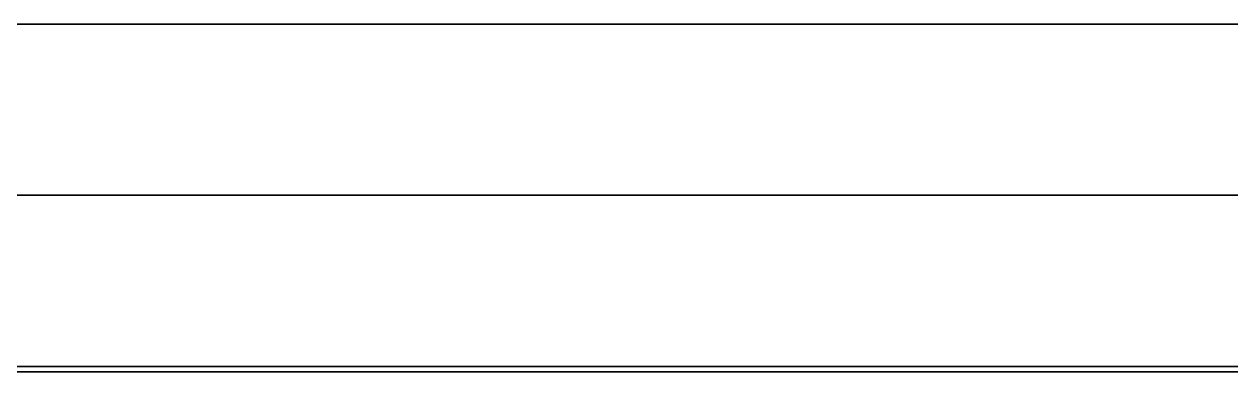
# Model space of a CAD drawing. Header units: inches. Extents: x 0 to 240, y -6 to 240.
# Drawn here: x 125.39 to 132.46, y -6.28 to -4.25 of the extents above; entities that cross this region are included whole.
import ezdxf

# ---------------------------------------------------------------- set-up
doc = ezdxf.new("R2010")
doc.units = ezdxf.units.IN
doc.header["$MEASUREMENT"] = 0
doc.layers.add('MODEL$frame-a', color=252, linetype='Continuous', true_color=0x696969)
doc.layers.add('MODEL$perf-pan', color=7, linetype='Continuous', true_color=0x646464)

msp = doc.modelspace()

# ---------------------------------------------------------------- linework, layer by layer
at = {"layer": 'MODEL$frame-a'}
for points in [[(80, -4.25, 576), (160, -4.25, 576)], [(160, -4.25, 432), (80, -4.25, 432)], [(80, -4.25, 432), (160, -4.25, 432)], [(160, -4.25, 288), (80, -4.25, 288)], [(80, -4.25, 288), (160, -4.25, 288)], [(160, -4.25, 144), (80, -4.25, 144)], [(82, -4.25, 434), (158, -4.25, 434)], [(158, -4.25, 574), (82, -4.25, 574)], [(82, -4.25, 290), (158, -4.25, 290)], [(158, -4.25, 430), (82, -4.25, 430)], [(82, -4.25, 146), (158, -4.25, 146)], [(158, -4.25, 286), (82, -4.25, 286)], [(80, -5.25, 576), (160, -5.25, 576)], [(160, -5.25, 432), (80, -5.25, 432)], [(80, -5.25, 432), (160, -5.25, 432)], [(160, -5.25, 288), (80, -5.25, 288)], [(80, -5.25, 288), (160, -5.25, 288)], [(160, -5.25, 144), (80, -5.25, 144)], [(82, -5.25, 434), (158, -5.25, 434)], [(158, -5.25, 574), (82, -5.25, 574)], [(82, -5.25, 290), (158, -5.25, 290)], [(158, -5.25, 430), (82, -5.25, 430)], [(82, -5.25, 146), (158, -5.25, 146)], [(158, -5.25, 286), (82, -5.25, 286)], [(80, -6.25, 576), (160, -6.25, 576)], [(160, -6.25, 432), (80, -6.25, 432)], [(80, -6.25, 432), (160, -6.25, 432)], [(160, -6.25, 288), (80, -6.25, 288)], [(80, -6.25, 288), (160, -6.25, 288)], [(160, -6.25, 144), (80, -6.25, 144)], [(82, -6.25, 434), (158, -6.25, 434)], [(158, -6.25, 574), (82, -6.25, 574)], [(82, -6.25, 290), (158, -6.25, 290)], [(158, -6.25, 430), (82, -6.25, 430)], [(82, -6.25, 146), (158, -6.25, 146)], [(158, -6.25, 286), (82, -6.25, 286)]]:
    msp.add_open_spline(points, degree=1, dxfattribs=at)
at = {"layer": 'MODEL$perf-pan'}
for p, q in [((80.5, -6.2812, 432.5), (159.5, -6.2812, 432.5)), ((159.5, -6.2812, 575.5), (80.5, -6.2812, 575.5)), ((80.5, -6.2812, 288.5), (159.5, -6.2812, 288.5)), ((159.5, -6.2812, 431.5), (80.5, -6.2812, 431.5)), ((80.5, -6.2812, 144.5), (159.5, -6.2812, 144.5)), ((159.5, -6.2812, 287.5), (80.5, -6.2812, 287.5)), ((121.2935, -6.2812, 216), (125.6305, -6.2812, 216)), ((121.4092, -6.2812, 360), (125.4586, -6.2812, 360)), ((128.2259, -6.2812, 216), (132.5584, -6.2812, 216)), ((128.3978, -6.2812, 360), (132.3291, -6.2812, 360)), ((128.8661, -6.2812, 504), (131.9081, -6.2812, 504))]:
    msp.add_line(p, q, dxfattribs=at)
for points in [[(125.4996, -6.2812, 511.1752), (123.4641, -6.2812, 512.3504)], [(123.4641, -6.2812, 507.6496), (125.4996, -6.2812, 508.8248)], [(125.5075, -6.2812, 319.1798), (123.4641, -6.2812, 320.3596)], [(125.6697, -6.2812, 307.2734), (123.4641, -6.2812, 308.5468)], [(125.5869, -6.2812, 295.2256), (123.4641, -6.2812, 296.4512)], [(123.4641, -6.2812, 315.6404), (125.5075, -6.2812, 316.8202)], [(123.4641, -6.2812, 303.4532), (125.6697, -6.2812, 304.7266)], [(123.4641, -6.2812, 291.5488), (125.5869, -6.2812, 292.7744)], [(125.4785, -6.2812, 175.163), (123.4641, -6.2812, 176.326)], [(125.6837, -6.2812, 163.2815), (123.4641, -6.2812, 164.563)], [(125.889, -6.2812, 151.4), (123.4641, -6.2812, 152.8)], [(123.4641, -6.2812, 171.674), (125.4785, -6.2812, 172.837)], [(123.4641, -6.2812, 159.437), (125.6837, -6.2812, 160.7185)], [(123.4641, -6.2812, 147.2), (125.889, -6.2812, 148.6)], [(124.6037, -6.2812, 154.6579), (126.9282, -6.2812, 153.3159)], [(126.9282, -6.2812, 158.6841), (124.6037, -6.2812, 157.3421)], [(124.7033, -6.2812, 298.7155), (126.9282, -6.2812, 297.431)], [(126.9282, -6.2812, 302.569), (124.7033, -6.2812, 301.2845)], [(124.7663, -6.2812, 310.7518), (126.9282, -6.2812, 309.5036)], [(126.9282, -6.2812, 314.4964), (124.7663, -6.2812, 313.2482)], [(124.809, -6.2812, 166.7765), (126.9282, -6.2812, 165.553)], [(126.9282, -6.2812, 170.447), (124.809, -6.2812, 169.2235)], [(124.8926, -6.2812, 514.8248), (126.9282, -6.2812, 513.6495)], [(126.9282, -6.2812, 518.3505), (124.8926, -6.2812, 517.1752)], [(124.9334, -6.2812, 322.8483), (126.9282, -6.2812, 321.6966)], [(126.9282, -6.2812, 326.3034), (124.9334, -6.2812, 325.1517)], [(124.9834, -6.2812, 526.8772), (126.9282, -6.2812, 525.7543)], [(126.9282, -6.2812, 530.2457), (124.9834, -6.2812, 529.1228)], [(124.9903, -6.2812, 502.8811), (126.9282, -6.2812, 501.7623)], [(126.9282, -6.2812, 506.2377), (124.9903, -6.2812, 505.1189)], [(125.0144, -6.2812, 178.8951), (126.9282, -6.2812, 177.7901)], [(126.9282, -6.2812, 182.2099), (125.0144, -6.2812, 181.1049)], [(125.029, -6.2812, 562.9035), (126.9282, -6.2812, 561.807)], [(126.9282, -6.2812, 566.193), (125.029, -6.2812, 565.0965)], [(125.0387, -6.2812, 538.9091), (126.9282, -6.2812, 537.8182)], [(126.9282, -6.2812, 542.1818), (125.0387, -6.2812, 541.0909)], [(125.0539, -6.2812, 550.9178), (126.9282, -6.2812, 549.8357)], [(126.9282, -6.2812, 554.1643), (125.0539, -6.2812, 553.0822)], [(125.105, -6.2812, 334.9474), (126.9282, -6.2812, 333.8947)], [(126.9282, -6.2812, 338.1053), (125.105, -6.2812, 337.0526)], [(125.1208, -6.2812, 274.9565), (126.9282, -6.2812, 273.9129)], [(126.9282, -6.2812, 278.0871), (125.1208, -6.2812, 277.0435)], [(125.2197, -6.2812, 191.0136), (126.9282, -6.2812, 190.0272)], [(126.9282, -6.2812, 193.9728), (125.2197, -6.2812, 192.9864)], [(125.22, -6.2812, 491.0138), (126.9282, -6.2812, 490.0275)], [(126.9282, -6.2812, 493.9725), (125.22, -6.2812, 492.9862)], [(125.2802, -6.2812, 347.0485), (126.9282, -6.2812, 346.0971)], [(126.9282, -6.2812, 349.9029), (125.2802, -6.2812, 348.9515)], [(125.3262, -6.2812, 263.0751), (126.9282, -6.2812, 262.1501)], [(126.9282, -6.2812, 265.8499), (125.3262, -6.2812, 264.9249)], [(125.398, -6.2812, 419.1165), (126.9282, -6.2812, 418.2331)], [(125.398, -6.2812, 420.8835), (125.398, -6.2812, 419.1165)], [(126.9282, -6.2812, 421.7669), (125.398, -6.2812, 420.8835)], [(125.4251, -6.2812, 203.1322), (126.9282, -6.2812, 202.2644)], [(125.4251, -6.2812, 204.8678), (125.4251, -6.2812, 203.1322)], [(126.9282, -6.2812, 205.7356), (125.4251, -6.2812, 204.8678)], [(125.4498, -6.2812, 479.1464), (126.9282, -6.2812, 478.2929)], [(125.4498, -6.2812, 480.8536), (125.4498, -6.2812, 479.1464)], [(126.9282, -6.2812, 481.7071), (125.4498, -6.2812, 480.8536)], [(125.4586, -6.2812, 359.1515), (126.9282, -6.2812, 358.303)], [(125.4586, -6.2812, 360.8485), (125.4586, -6.2812, 359.1515)], [(126.9282, -6.2812, 361.697), (125.4586, -6.2812, 360.8485)], [(125.4785, -6.2812, 172.837), (125.4785, -6.2812, 175.163)], [(125.4996, -6.2812, 508.8248), (125.4996, -6.2812, 511.1752)], [(125.5075, -6.2812, 316.8202), (125.5075, -6.2812, 319.1798)], [(125.5315, -6.2812, 251.1936), (126.9282, -6.2812, 250.3873)], [(125.5315, -6.2812, 252.8064), (125.5315, -6.2812, 251.1936)], [(126.9282, -6.2812, 253.6127), (125.5315, -6.2812, 252.8064)], [(125.586, -6.2812, 407.2251), (126.9282, -6.2812, 406.4502)], [(125.586, -6.2812, 408.7749), (125.586, -6.2812, 407.2251)], [(126.9282, -6.2812, 409.5498), (125.586, -6.2812, 408.7749)], [(125.5869, -6.2812, 292.7744), (125.5869, -6.2812, 295.2256)], [(125.6305, -6.2812, 215.2508), (126.9282, -6.2812, 214.5015)], [(125.6305, -6.2812, 216.7492), (125.6305, -6.2812, 215.2508)], [(126.9282, -6.2812, 217.4985), (125.6305, -6.2812, 216.7492)], [(125.6396, -6.2812, 371.256), (126.9282, -6.2812, 370.512)], [(125.6396, -6.2812, 372.744), (125.6396, -6.2812, 371.256)], [(126.9282, -6.2812, 373.488), (125.6396, -6.2812, 372.744)], [(125.6397, -6.2812, 443.2561), (126.9282, -6.2812, 442.5122)], [(125.6397, -6.2812, 444.7439), (125.6397, -6.2812, 443.2561)], [(126.9282, -6.2812, 445.4878), (125.6397, -6.2812, 444.7439)], [(125.6697, -6.2812, 304.7266), (125.6697, -6.2812, 307.2734)], [(125.6797, -6.2812, 467.2792), (126.9282, -6.2812, 466.5583)], [(125.6797, -6.2812, 468.7208), (125.6797, -6.2812, 467.2792)], [(126.9282, -6.2812, 469.4417), (125.6797, -6.2812, 468.7208)], [(125.6837, -6.2812, 160.7185), (125.6837, -6.2812, 163.2815)], [(125.7369, -6.2812, 239.3122), (126.9282, -6.2812, 238.6244)], [(125.7369, -6.2812, 240.6878), (125.7369, -6.2812, 239.3122)], [(126.9282, -6.2812, 241.3756), (125.7369, -6.2812, 240.6878)], [(125.7729, -6.2812, 395.333), (126.9282, -6.2812, 394.666)], [(125.7729, -6.2812, 396.667), (125.7729, -6.2812, 395.333)], [(126.9282, -6.2812, 397.334), (125.7729, -6.2812, 396.667)], [(125.8228, -6.2812, 383.3618), (126.9282, -6.2812, 382.7236)], [(125.8228, -6.2812, 384.6382), (125.8228, -6.2812, 383.3618)], [(126.9282, -6.2812, 385.2764), (125.8228, -6.2812, 384.6382)], [(125.8358, -6.2812, 227.3693), (126.9282, -6.2812, 226.7387)], [(125.8358, -6.2812, 228.6307), (125.8358, -6.2812, 227.3693)], [(126.9282, -6.2812, 229.2613), (125.8358, -6.2812, 228.6307)], [(125.8698, -6.2812, 455.3889), (126.9282, -6.2812, 454.7778)], [(125.8698, -6.2812, 456.6111), (125.8698, -6.2812, 455.3889)], [(126.9282, -6.2812, 457.2222), (125.8698, -6.2812, 456.6111)], [(125.889, -6.2812, 148.6), (125.889, -6.2812, 151.4)], [(128.8274, -6.2812, 565.0965), (126.9282, -6.2812, 566.193)], [(128.8026, -6.2812, 553.0822), (126.9282, -6.2812, 554.1643)], [(128.8177, -6.2812, 541.0909), (126.9282, -6.2812, 542.1818)], [(128.873, -6.2812, 529.1228), (126.9282, -6.2812, 530.2457)], [(128.9638, -6.2812, 517.1752), (126.9282, -6.2812, 518.3505)], [(128.8661, -6.2812, 505.1189), (126.9282, -6.2812, 506.2377)], [(128.6364, -6.2812, 492.9862), (126.9282, -6.2812, 493.9725)], [(128.4066, -6.2812, 480.8536), (126.9282, -6.2812, 481.7071)], [(128.1767, -6.2812, 468.7208), (126.9282, -6.2812, 469.4417)], [(127.9867, -6.2812, 456.6111), (126.9282, -6.2812, 457.2222)], [(128.2167, -6.2812, 444.7439), (126.9282, -6.2812, 445.4878)], [(126.9282, -6.2812, 561.807), (128.8274, -6.2812, 562.9035)], [(126.9282, -6.2812, 549.8357), (128.8026, -6.2812, 550.9178)], [(126.9282, -6.2812, 537.8182), (128.8177, -6.2812, 538.9091)], [(126.9282, -6.2812, 525.7543), (128.873, -6.2812, 526.8772)], [(126.9282, -6.2812, 513.6495), (128.9638, -6.2812, 514.8248)], [(126.9282, -6.2812, 501.7623), (128.8661, -6.2812, 502.8811)], [(126.9282, -6.2812, 490.0275), (128.6364, -6.2812, 491.0138)], [(126.9282, -6.2812, 478.2929), (128.4066, -6.2812, 479.1464)], [(126.9282, -6.2812, 466.5583), (128.1767, -6.2812, 467.2792)], [(126.9282, -6.2812, 454.7778), (127.9867, -6.2812, 455.3889)], [(126.9282, -6.2812, 442.5122), (128.2167, -6.2812, 443.2561)], [(128.4584, -6.2812, 420.8835), (126.9282, -6.2812, 421.7669)], [(128.2704, -6.2812, 408.7749), (126.9282, -6.2812, 409.5498)], [(128.0835, -6.2812, 396.667), (126.9282, -6.2812, 397.334)], [(128.0336, -6.2812, 384.6382), (126.9282, -6.2812, 385.2764)], [(128.2168, -6.2812, 372.744), (126.9282, -6.2812, 373.488)], [(128.3978, -6.2812, 360.8485), (126.9282, -6.2812, 361.697)], [(128.5762, -6.2812, 348.9515), (126.9282, -6.2812, 349.9029)], [(128.7514, -6.2812, 337.0526), (126.9282, -6.2812, 338.1053)], [(128.923, -6.2812, 325.1517), (126.9282, -6.2812, 326.3034)], [(129.0901, -6.2812, 313.2482), (126.9282, -6.2812, 314.4964)], [(129.1531, -6.2812, 301.2845), (126.9282, -6.2812, 302.569)], [(126.9282, -6.2812, 418.2331), (128.4584, -6.2812, 419.1165)], [(126.9282, -6.2812, 406.4502), (128.2704, -6.2812, 407.2251)], [(126.9282, -6.2812, 394.666), (128.0835, -6.2812, 395.333)], [(126.9282, -6.2812, 382.7236), (128.0336, -6.2812, 383.3618)], [(126.9282, -6.2812, 370.512), (128.2168, -6.2812, 371.256)], [(126.9282, -6.2812, 358.303), (128.3978, -6.2812, 359.1515)], [(126.9282, -6.2812, 346.0971), (128.5762, -6.2812, 347.0485)], [(126.9282, -6.2812, 333.8947), (128.7514, -6.2812, 334.9474)], [(126.9282, -6.2812, 321.6966), (128.923, -6.2812, 322.8483)], [(126.9282, -6.2812, 309.5036), (129.0901, -6.2812, 310.7518)], [(126.9282, -6.2812, 297.431), (129.1531, -6.2812, 298.7155)], [(128.7356, -6.2812, 277.0435), (126.9282, -6.2812, 278.0871)], [(128.5303, -6.2812, 264.9249), (126.9282, -6.2812, 265.8499)], [(128.3249, -6.2812, 252.8064), (126.9282, -6.2812, 253.6127)], [(128.1195, -6.2812, 240.6878), (126.9282, -6.2812, 241.3756)], [(128.0206, -6.2812, 228.6307), (126.9282, -6.2812, 229.2613)], [(128.2259, -6.2812, 216.7492), (126.9282, -6.2812, 217.4985)], [(128.4313, -6.2812, 204.8678), (126.9282, -6.2812, 205.7356)], [(128.6367, -6.2812, 192.9864), (126.9282, -6.2812, 193.9728)], [(128.842, -6.2812, 181.1049), (126.9282, -6.2812, 182.2099)], [(129.0474, -6.2812, 169.2235), (126.9282, -6.2812, 170.447)], [(129.2527, -6.2812, 157.3421), (126.9282, -6.2812, 158.6841)], [(126.9282, -6.2812, 273.9129), (128.7356, -6.2812, 274.9565)], [(126.9282, -6.2812, 262.1501), (128.5303, -6.2812, 263.0751)], [(126.9282, -6.2812, 250.3873), (128.3249, -6.2812, 251.1936)], [(126.9282, -6.2812, 238.6244), (128.1195, -6.2812, 239.3122)], [(126.9282, -6.2812, 226.7387), (128.0206, -6.2812, 227.3693)], [(126.9282, -6.2812, 214.5015), (128.2259, -6.2812, 215.2508)], [(126.9282, -6.2812, 202.2644), (128.4313, -6.2812, 203.1322)], [(126.9282, -6.2812, 190.0272), (128.6367, -6.2812, 191.0136)], [(126.9282, -6.2812, 177.7901), (128.842, -6.2812, 178.8951)], [(126.9282, -6.2812, 165.553), (129.0474, -6.2812, 166.7765)], [(126.9282, -6.2812, 153.3159), (129.2527, -6.2812, 154.6579)], [(127.9722, -6.2812, 148.6028), (130.3923, -6.2812, 147.2056)], [(127.9722, -6.2812, 151.3972), (127.9722, -6.2812, 148.6028)], [(130.3923, -6.2812, 152.7944), (127.9722, -6.2812, 151.3972)], [(127.9867, -6.2812, 455.3889), (127.9867, -6.2812, 456.6111)], [(128.0206, -6.2812, 227.3693), (128.0206, -6.2812, 228.6307)], [(128.0336, -6.2812, 383.3618), (128.0336, -6.2812, 384.6382)], [(128.0835, -6.2812, 395.333), (128.0835, -6.2812, 396.667)], [(128.112, -6.2812, 304.6835), (130.3923, -6.2812, 303.3669)], [(128.112, -6.2812, 307.3165), (128.112, -6.2812, 304.6835)], [(130.3923, -6.2812, 308.6331), (128.112, -6.2812, 307.3165)], [(128.1195, -6.2812, 239.3122), (128.1195, -6.2812, 240.6878)], [(128.1694, -6.2812, 160.7166), (130.3923, -6.2812, 159.4332)], [(128.1694, -6.2812, 163.2834), (128.1694, -6.2812, 160.7166)], [(130.3923, -6.2812, 164.5668), (128.1694, -6.2812, 163.2834)], [(128.1767, -6.2812, 467.2792), (128.1767, -6.2812, 468.7208)], [(128.2167, -6.2812, 443.2561), (128.2167, -6.2812, 444.7439)], [(128.2168, -6.2812, 371.256), (128.2168, -6.2812, 372.744)], [(128.2259, -6.2812, 215.2508), (128.2259, -6.2812, 216.7492)], [(128.2704, -6.2812, 407.2251), (128.2704, -6.2812, 408.7749)], [(128.2714, -6.2812, 292.7755), (130.3923, -6.2812, 291.551)], [(128.2714, -6.2812, 295.2245), (128.2714, -6.2812, 292.7755)], [(130.3923, -6.2812, 296.449), (128.2714, -6.2812, 295.2245)], [(128.2785, -6.2812, 316.7796), (130.3923, -6.2812, 315.5592)], [(128.2785, -6.2812, 319.2204), (128.2785, -6.2812, 316.7796)], [(130.3923, -6.2812, 320.4408), (128.2785, -6.2812, 319.2204)], [(128.3249, -6.2812, 251.1936), (128.3249, -6.2812, 252.8064)], [(128.3337, -6.2812, 508.8115), (130.3923, -6.2812, 507.623)], [(128.3337, -6.2812, 511.1885), (128.3337, -6.2812, 508.8115)], [(130.3923, -6.2812, 512.377), (128.3337, -6.2812, 511.1885)], [(128.3447, -6.2812, 520.8178), (130.3923, -6.2812, 519.6357)], [(128.3447, -6.2812, 523.1822), (128.3447, -6.2812, 520.8178)], [(130.3923, -6.2812, 524.3643), (128.3447, -6.2812, 523.1822)], [(128.3748, -6.2812, 172.8352), (130.3923, -6.2812, 171.6704)], [(128.3748, -6.2812, 175.1648), (128.3748, -6.2812, 172.8352)], [(130.3923, -6.2812, 176.3296), (128.3748, -6.2812, 175.1648)], [(128.3978, -6.2812, 359.1515), (128.3978, -6.2812, 360.8485)], [(128.4028, -6.2812, 568.8514), (130.3923, -6.2812, 567.7027)], [(128.4028, -6.2812, 571.1486), (128.4028, -6.2812, 568.8514)], [(130.3923, -6.2812, 572.2973), (128.4028, -6.2812, 571.1486)], [(128.4066, -6.2812, 479.1464), (128.4066, -6.2812, 480.8536)], [(128.4152, -6.2812, 532.8585), (130.3923, -6.2812, 531.7171)], [(128.4152, -6.2812, 535.1415), (128.4152, -6.2812, 532.8585)], [(130.3923, -6.2812, 536.2829), (128.4152, -6.2812, 535.1415)], [(128.4313, -6.2812, 203.1322), (128.4313, -6.2812, 204.8678)], [(128.4441, -6.2812, 556.8752), (130.3923, -6.2812, 555.7504)], [(128.4441, -6.2812, 559.1248), (128.4441, -6.2812, 556.8752)], [(130.3923, -6.2812, 560.2496), (128.4441, -6.2812, 559.1248)], [(128.4491, -6.2812, 544.8781), (130.3923, -6.2812, 543.7561)], [(128.4491, -6.2812, 547.1219), (128.4491, -6.2812, 544.8781)], [(130.3923, -6.2812, 548.2439), (128.4491, -6.2812, 547.1219)], [(128.4498, -6.2812, 328.8785), (130.3923, -6.2812, 327.757)], [(128.4498, -6.2812, 331.1215), (128.4498, -6.2812, 328.8785)], [(130.3923, -6.2812, 332.243), (128.4498, -6.2812, 331.1215)], [(128.4584, -6.2812, 419.1165), (128.4584, -6.2812, 420.8835)], [(128.4828, -6.2812, 280.8975), (130.3923, -6.2812, 279.795)], [(128.4828, -6.2812, 283.1025), (128.4828, -6.2812, 280.8975)], [(130.3923, -6.2812, 284.205), (128.4828, -6.2812, 283.1025)], [(128.5303, -6.2812, 263.0751), (128.5303, -6.2812, 264.9249)], [(128.5637, -6.2812, 496.9442), (130.3923, -6.2812, 495.8885)], [(128.5637, -6.2812, 499.0558), (128.5637, -6.2812, 496.9442)], [(130.3923, -6.2812, 500.1115), (128.5637, -6.2812, 499.0558)], [(128.5762, -6.2812, 347.0485), (128.5762, -6.2812, 348.9515)], [(128.5802, -6.2812, 184.9538), (130.3923, -6.2812, 183.9076)], [(128.5802, -6.2812, 187.0462), (128.5802, -6.2812, 184.9538)], [(130.3923, -6.2812, 188.0924), (128.5802, -6.2812, 187.0462)], [(128.625, -6.2812, 340.9796), (130.3923, -6.2812, 339.9592)], [(128.625, -6.2812, 343.0204), (128.625, -6.2812, 340.9796)], [(130.3923, -6.2812, 344.0408), (128.625, -6.2812, 343.0204)], [(128.6364, -6.2812, 491.0138), (128.6364, -6.2812, 492.9862)], [(128.6367, -6.2812, 191.0136), (128.6367, -6.2812, 192.9864)], [(128.6882, -6.2812, 269.0161), (130.3923, -6.2812, 268.0323)], [(128.6882, -6.2812, 270.9839), (128.6882, -6.2812, 269.0161)], [(130.3923, -6.2812, 271.9677), (128.6882, -6.2812, 270.9839)], [(128.7356, -6.2812, 274.9565), (128.7356, -6.2812, 277.0435)], [(128.7514, -6.2812, 334.9474), (128.7514, -6.2812, 337.0526)], [(128.7856, -6.2812, 197.0724), (130.3923, -6.2812, 196.1448)], [(128.7856, -6.2812, 198.9276), (128.7856, -6.2812, 197.0724)], [(130.3923, -6.2812, 199.8552), (128.7856, -6.2812, 198.9276)], [(128.7937, -6.2812, 485.0771), (130.3923, -6.2812, 484.1541)], [(128.7937, -6.2812, 486.9229), (128.7937, -6.2812, 485.0771)], [(130.3923, -6.2812, 487.8459), (128.7937, -6.2812, 486.9229)], [(128.8026, -6.2812, 550.9178), (128.8026, -6.2812, 553.0822)], [(128.8033, -6.2812, 353.0826), (130.3923, -6.2812, 352.1652)], [(128.8033, -6.2812, 354.9174), (128.8033, -6.2812, 353.0826)], [(130.3923, -6.2812, 355.8348), (128.8033, -6.2812, 354.9174)], [(128.8177, -6.2812, 538.9091), (128.8177, -6.2812, 541.0909)], [(128.8249, -6.2812, 425.095), (130.3923, -6.2812, 424.1901)], [(128.8249, -6.2812, 426.905), (128.8249, -6.2812, 425.095)], [(130.3923, -6.2812, 427.8099), (128.8249, -6.2812, 426.905)], [(128.8274, -6.2812, 562.9035), (128.8274, -6.2812, 565.0965)], [(128.842, -6.2812, 178.8951), (128.842, -6.2812, 181.1049)], [(128.8661, -6.2812, 502.8811), (128.8661, -6.2812, 505.1189)], [(128.873, -6.2812, 526.8772), (128.873, -6.2812, 529.1228)], [(128.8936, -6.2812, 257.1347), (130.3923, -6.2812, 256.2695)], [(128.8936, -6.2812, 258.8653), (128.8936, -6.2812, 257.1347)], [(130.3923, -6.2812, 259.7305), (128.8936, -6.2812, 258.8653)], [(128.923, -6.2812, 322.8483), (128.923, -6.2812, 325.1517)], [(128.9638, -6.2812, 514.8248), (128.9638, -6.2812, 517.1752)], [(128.9809, -6.2812, 413.1851), (130.3923, -6.2812, 412.3703)], [(128.9809, -6.2812, 414.8149), (128.9809, -6.2812, 413.1851)], [(130.3923, -6.2812, 415.6297), (128.9809, -6.2812, 414.8149)], [(128.9843, -6.2812, 365.1871), (130.3923, -6.2812, 364.3742)], [(128.9843, -6.2812, 366.8129), (128.9843, -6.2812, 365.1871)], [(130.3923, -6.2812, 367.6258), (128.9843, -6.2812, 366.8129)], [(128.991, -6.2812, 209.191), (130.3923, -6.2812, 208.382)], [(128.991, -6.2812, 210.809), (128.991, -6.2812, 209.191)], [(130.3923, -6.2812, 211.618), (128.991, -6.2812, 210.809)], [(128.9933, -6.2812, 437.1923), (130.3923, -6.2812, 436.3845)], [(128.9933, -6.2812, 438.8077), (128.9933, -6.2812, 437.1923)], [(130.3923, -6.2812, 439.6155), (128.9933, -6.2812, 438.8077)], [(129.0238, -6.2812, 473.2099), (130.3923, -6.2812, 472.4198)], [(129.0238, -6.2812, 474.7901), (129.0238, -6.2812, 473.2099)], [(130.3923, -6.2812, 475.5802), (129.0238, -6.2812, 474.7901)], [(129.0474, -6.2812, 166.7765), (129.0474, -6.2812, 169.2235)], [(129.0901, -6.2812, 310.7518), (129.0901, -6.2812, 313.2482)], [(129.099, -6.2812, 245.2533), (130.3923, -6.2812, 244.5067)], [(129.099, -6.2812, 246.7467), (129.099, -6.2812, 245.2533)], [(130.3923, -6.2812, 247.4933), (129.099, -6.2812, 246.7467)], [(129.1531, -6.2812, 298.7155), (129.1531, -6.2812, 301.2845)], [(129.1677, -6.2812, 377.293), (130.3923, -6.2812, 376.5859)], [(129.1677, -6.2812, 378.707), (129.1677, -6.2812, 377.293)], [(130.3923, -6.2812, 379.4141), (129.1677, -6.2812, 378.707)], [(129.1691, -6.2812, 401.2938), (130.3923, -6.2812, 400.5875)], [(129.1691, -6.2812, 402.7062), (129.1691, -6.2812, 401.2938)], [(130.3923, -6.2812, 403.4125), (129.1691, -6.2812, 402.7062)], [(129.1965, -6.2812, 221.3096), (130.3923, -6.2812, 220.6192)], [(129.1965, -6.2812, 222.6904), (129.1965, -6.2812, 221.3096)], [(130.3923, -6.2812, 223.3808), (129.1965, -6.2812, 222.6904)], [(129.2235, -6.2812, 449.3252), (130.3923, -6.2812, 448.6503)], [(129.2235, -6.2812, 450.6748), (129.2235, -6.2812, 449.3252)], [(130.3923, -6.2812, 451.3497), (129.2235, -6.2812, 450.6748)], [(129.2527, -6.2812, 154.6579), (129.2527, -6.2812, 157.3421)], [(129.2539, -6.2812, 461.3428), (130.3923, -6.2812, 460.6855)], [(129.2539, -6.2812, 462.6572), (129.2539, -6.2812, 461.3428)], [(130.3923, -6.2812, 463.3145), (129.2539, -6.2812, 462.6572)], [(129.3045, -6.2812, 233.3719), (130.3923, -6.2812, 232.7439)], [(129.3045, -6.2812, 234.6281), (129.3045, -6.2812, 233.3719)], [(130.3923, -6.2812, 235.2561), (129.3045, -6.2812, 234.6281)], [(129.3531, -6.2812, 389.4), (130.3923, -6.2812, 388.8)], [(129.3531, -6.2812, 390.6), (129.3531, -6.2812, 389.4)], [(130.3923, -6.2812, 391.2), (129.3531, -6.2812, 390.6)], [(132.3818, -6.2812, 571.1486), (130.3923, -6.2812, 572.2973)], [(132.3405, -6.2812, 559.1248), (130.3923, -6.2812, 560.2496)], [(132.3355, -6.2812, 547.1219), (130.3923, -6.2812, 548.2439)], [(132.3694, -6.2812, 535.1415), (130.3923, -6.2812, 536.2829)], [(132.4399, -6.2812, 523.1822), (130.3923, -6.2812, 524.3643)], [(132.4509, -6.2812, 511.1885), (130.3923, -6.2812, 512.377)], [(132.2209, -6.2812, 499.0558), (130.3923, -6.2812, 500.1115)], [(131.9909, -6.2812, 486.9229), (130.3923, -6.2812, 487.8459)], [(131.7608, -6.2812, 474.7901), (130.3923, -6.2812, 475.5802)], [(131.5307, -6.2812, 462.6572), (130.3923, -6.2812, 463.3145)], [(131.5611, -6.2812, 450.6748), (130.3923, -6.2812, 451.3497)], [(131.7913, -6.2812, 438.8077), (130.3923, -6.2812, 439.6155)], [(130.3923, -6.2812, 567.7027), (132.3818, -6.2812, 568.8514)], [(130.3923, -6.2812, 555.7504), (132.3405, -6.2812, 556.8752)], [(130.3923, -6.2812, 543.7561), (132.3355, -6.2812, 544.8781)], [(130.3923, -6.2812, 531.7171), (132.3694, -6.2812, 532.8585)], [(130.3923, -6.2812, 519.6357), (132.4399, -6.2812, 520.8178)], [(130.3923, -6.2812, 507.623), (132.4509, -6.2812, 508.8115)], [(130.3923, -6.2812, 495.8885), (132.2209, -6.2812, 496.9442)], [(130.3923, -6.2812, 484.1541), (131.9909, -6.2812, 485.0771)], [(130.3923, -6.2812, 472.4198), (131.7608, -6.2812, 473.2099)], [(130.3923, -6.2812, 460.6855), (131.5307, -6.2812, 461.3428)], [(130.3923, -6.2812, 448.6503), (131.5611, -6.2812, 449.3252)], [(130.3923, -6.2812, 436.3845), (131.7913, -6.2812, 437.1923)], [(131.9597, -6.2812, 426.905), (130.3923, -6.2812, 427.8099)], [(131.8037, -6.2812, 414.8149), (130.3923, -6.2812, 415.6297)], [(131.6156, -6.2812, 402.7062), (130.3923, -6.2812, 403.4125)], [(131.4315, -6.2812, 390.6), (130.3923, -6.2812, 391.2)], [(131.6169, -6.2812, 378.707), (130.3923, -6.2812, 379.4141)], [(131.8003, -6.2812, 366.8129), (130.3923, -6.2812, 367.6258)], [(131.9813, -6.2812, 354.9174), (130.3923, -6.2812, 355.8348)], [(132.1597, -6.2812, 343.0204), (130.3923, -6.2812, 344.0408)], [(132.3348, -6.2812, 331.1215), (130.3923, -6.2812, 332.243)], [(132.5061, -6.2812, 319.2204), (130.3923, -6.2812, 320.4408)], [(132.6726, -6.2812, 307.3165), (130.3923, -6.2812, 308.6331)], [(132.5132, -6.2812, 295.2245), (130.3923, -6.2812, 296.449)], [(130.3923, -6.2812, 424.1901), (131.9597, -6.2812, 425.095)], [(130.3923, -6.2812, 412.3703), (131.8037, -6.2812, 413.1851)], [(130.3923, -6.2812, 400.5875), (131.6156, -6.2812, 401.2938)], [(130.3923, -6.2812, 388.8), (131.4315, -6.2812, 389.4)], [(130.3923, -6.2812, 376.5859), (131.6169, -6.2812, 377.293)], [(130.3923, -6.2812, 364.3742), (131.8003, -6.2812, 365.1871)], [(130.3923, -6.2812, 352.1652), (131.9813, -6.2812, 353.0826)], [(130.3923, -6.2812, 339.9592), (132.1597, -6.2812, 340.9796)], [(130.3923, -6.2812, 327.757), (132.3348, -6.2812, 328.8785)], [(130.3923, -6.2812, 315.5592), (132.5061, -6.2812, 316.7796)], [(130.3923, -6.2812, 303.3669), (132.6726, -6.2812, 304.6835)], [(130.3923, -6.2812, 291.551), (132.5132, -6.2812, 292.7755)], [(132.3019, -6.2812, 283.1025), (130.3923, -6.2812, 284.205)], [(132.0964, -6.2812, 270.9839), (130.3923, -6.2812, 271.9677)], [(131.891, -6.2812, 258.8653), (130.3923, -6.2812, 259.7305)], [(131.6856, -6.2812, 246.7467), (130.3923, -6.2812, 247.4933)], [(131.4802, -6.2812, 234.6281), (130.3923, -6.2812, 235.2561)], [(131.5881, -6.2812, 222.6904), (130.3923, -6.2812, 223.3808)], [(131.7936, -6.2812, 210.809), (130.3923, -6.2812, 211.618)], [(131.999, -6.2812, 198.9276), (130.3923, -6.2812, 199.8552)], [(132.2044, -6.2812, 187.0462), (130.3923, -6.2812, 188.0924)], [(132.4098, -6.2812, 175.1648), (130.3923, -6.2812, 176.3296)], [(132.6153, -6.2812, 163.2834), (130.3923, -6.2812, 164.5668)], [(132.8124, -6.2812, 151.3972), (130.3923, -6.2812, 152.7944)], [(130.3923, -6.2812, 279.795), (132.3019, -6.2812, 280.8975)], [(130.3923, -6.2812, 268.0323), (132.0964, -6.2812, 269.0161)], [(130.3923, -6.2812, 256.2695), (131.891, -6.2812, 257.1347)], [(130.3923, -6.2812, 244.5067), (131.6856, -6.2812, 245.2533)], [(130.3923, -6.2812, 232.7439), (131.4802, -6.2812, 233.3719)], [(130.3923, -6.2812, 220.6192), (131.5881, -6.2812, 221.3096)], [(130.3923, -6.2812, 208.382), (131.7936, -6.2812, 209.191)], [(130.3923, -6.2812, 196.1448), (131.999, -6.2812, 197.0724)], [(130.3923, -6.2812, 183.9076), (132.2044, -6.2812, 184.9538)], [(130.3923, -6.2812, 171.6704), (132.4098, -6.2812, 172.8352)], [(130.3923, -6.2812, 159.4332), (132.6153, -6.2812, 160.7166)], [(130.3923, -6.2812, 147.2056), (132.8124, -6.2812, 148.6028)], [(131.4315, -6.2812, 389.4), (131.4315, -6.2812, 390.6)], [(131.4802, -6.2812, 233.3719), (131.4802, -6.2812, 234.6281)], [(131.5307, -6.2812, 461.3428), (131.5307, -6.2812, 462.6572)], [(131.5548, -6.2812, 154.6712), (133.8564, -6.2812, 153.3423)], [(131.5548, -6.2812, 157.3288), (131.5548, -6.2812, 154.6712)], [(133.8564, -6.2812, 158.6577), (131.5548, -6.2812, 157.3288)], [(131.5611, -6.2812, 449.3252), (131.5611, -6.2812, 450.6748)], [(131.5881, -6.2812, 221.3096), (131.5881, -6.2812, 222.6904)], [(131.6156, -6.2812, 401.2938), (131.6156, -6.2812, 402.7062)], [(131.6169, -6.2812, 377.293), (131.6169, -6.2812, 378.707)], [(131.6237, -6.2812, 310.711), (133.8564, -6.2812, 309.4219)], [(131.6237, -6.2812, 313.289), (131.6237, -6.2812, 310.711)], [(133.8564, -6.2812, 314.5781), (131.6237, -6.2812, 313.289)], [(131.6318, -6.2812, 298.7156), (133.8564, -6.2812, 297.4312)], [(131.6318, -6.2812, 301.2844), (131.6318, -6.2812, 298.7156)], [(133.8564, -6.2812, 302.5688), (131.6318, -6.2812, 301.2844)], [(131.6856, -6.2812, 245.2533), (131.6856, -6.2812, 246.7467)], [(131.7014, -6.2812, 514.7558), (133.8564, -6.2812, 513.5117)], [(131.7014, -6.2812, 517.2442), (131.7014, -6.2812, 514.7558)], [(133.8564, -6.2812, 518.4883), (131.7014, -6.2812, 517.2442)], [(131.737, -6.2812, 166.7764), (133.8564, -6.2812, 165.5528)], [(131.737, -6.2812, 169.2236), (131.737, -6.2812, 166.7764)], [(133.8564, -6.2812, 170.4472), (131.737, -6.2812, 169.2236)], [(131.7608, -6.2812, 473.2099), (131.7608, -6.2812, 474.7901)], [(131.7849, -6.2812, 526.804), (133.8564, -6.2812, 525.608)], [(131.7849, -6.2812, 529.196), (131.7849, -6.2812, 526.804)], [(133.8564, -6.2812, 530.392), (131.7849, -6.2812, 529.196)], [(131.7913, -6.2812, 437.1923), (131.7913, -6.2812, 438.8077)], [(131.7936, -6.2812, 209.191), (131.7936, -6.2812, 210.809)], [(131.7947, -6.2812, 322.8097), (133.8564, -6.2812, 321.6193)], [(131.7947, -6.2812, 325.1903), (131.7947, -6.2812, 322.8097)], [(133.8564, -6.2812, 326.3807), (131.7947, -6.2812, 325.1903)], [(131.8003, -6.2812, 365.1871), (131.8003, -6.2812, 366.8129)], [(131.8037, -6.2812, 413.1851), (131.8037, -6.2812, 414.8149)], [(131.8263, -6.2812, 562.8279), (133.8564, -6.2812, 561.6558)], [(131.8263, -6.2812, 565.1721), (131.8263, -6.2812, 562.8279)], [(133.8564, -6.2812, 566.3442), (131.8263, -6.2812, 565.1721)], [(131.8352, -6.2812, 538.833), (133.8564, -6.2812, 537.6661)], [(131.8352, -6.2812, 541.167), (131.8352, -6.2812, 538.833)], [(133.8564, -6.2812, 542.3339), (131.8352, -6.2812, 541.167)], [(131.8489, -6.2812, 550.841), (133.8564, -6.2812, 549.682)], [(131.8489, -6.2812, 553.159), (131.8489, -6.2812, 550.841)], [(133.8564, -6.2812, 554.318), (131.8489, -6.2812, 553.159)], [(131.891, -6.2812, 257.1347), (131.891, -6.2812, 258.8653)], [(131.9081, -6.2812, 502.8752), (133.8564, -6.2812, 501.7503)], [(131.9081, -6.2812, 505.1248), (131.9081, -6.2812, 502.8752)], [(133.8564, -6.2812, 506.2497), (131.9081, -6.2812, 505.1248)], [(131.9423, -6.2812, 178.8949), (133.8564, -6.2812, 177.7898)], [(131.9423, -6.2812, 181.1051), (131.9423, -6.2812, 178.8949)], [(133.8564, -6.2812, 182.2102), (131.9423, -6.2812, 181.1051)], [(131.9597, -6.2812, 425.095), (131.9597, -6.2812, 426.905)], [(131.9697, -6.2812, 334.9107), (133.8564, -6.2812, 333.8214)], [(131.9697, -6.2812, 337.0893), (131.9697, -6.2812, 334.9107)], [(133.8564, -6.2812, 338.1786), (131.9697, -6.2812, 337.0893)], [(131.9813, -6.2812, 353.0826), (131.9813, -6.2812, 354.9174)], [(131.9909, -6.2812, 485.0771), (131.9909, -6.2812, 486.9229)], [(131.999, -6.2812, 197.0724), (131.999, -6.2812, 198.9276)], [(132.0492, -6.2812, 274.9566), (133.8564, -6.2812, 273.9132)], [(132.0492, -6.2812, 277.0434), (132.0492, -6.2812, 274.9566)], [(133.8564, -6.2812, 278.0868), (132.0492, -6.2812, 277.0434)], [(132.0964, -6.2812, 269.0161), (132.0964, -6.2812, 270.9839)], [(132.1383, -6.2812, 491.0081), (133.8564, -6.2812, 490.0161)], [(132.1383, -6.2812, 492.9919), (132.1383, -6.2812, 491.0081)], [(133.8564, -6.2812, 493.9839), (132.1383, -6.2812, 492.9919)], [(132.1477, -6.2812, 191.0135), (133.8564, -6.2812, 190.0269)], [(132.1477, -6.2812, 192.9865), (132.1477, -6.2812, 191.0135)], [(133.8564, -6.2812, 193.9731), (132.1477, -6.2812, 192.9865)], [(132.148, -6.2812, 347.0136), (133.8564, -6.2812, 346.0273)], [(132.148, -6.2812, 348.9864), (132.148, -6.2812, 347.0136)], [(133.8564, -6.2812, 349.9727), (132.148, -6.2812, 348.9864)], [(132.1597, -6.2812, 340.9796), (132.1597, -6.2812, 343.0204)], [(132.2044, -6.2812, 184.9538), (132.2044, -6.2812, 187.0462)], [(132.2209, -6.2812, 496.9442), (132.2209, -6.2812, 499.0558)], [(132.2546, -6.2812, 263.0752), (133.8564, -6.2812, 262.1504)], [(132.2546, -6.2812, 264.9248), (132.2546, -6.2812, 263.0752)], [(133.8564, -6.2812, 265.8496), (132.2546, -6.2812, 264.9248)], [(132.3019, -6.2812, 280.8975), (132.3019, -6.2812, 283.1025)], [(132.3291, -6.2812, 359.1182), (133.8564, -6.2812, 358.2364)], [(132.3291, -6.2812, 360.8818), (132.3291, -6.2812, 359.1182)], [(133.8564, -6.2812, 361.7636), (132.3291, -6.2812, 360.8818)], [(132.3348, -6.2812, 328.8785), (132.3348, -6.2812, 331.1215)], [(132.3355, -6.2812, 544.8781), (132.3355, -6.2812, 547.1219)], [(132.3405, -6.2812, 556.8752), (132.3405, -6.2812, 559.1248)], [(132.353, -6.2812, 203.132), (133.8564, -6.2812, 202.264)], [(132.353, -6.2812, 204.868), (132.353, -6.2812, 203.132)], [(133.8564, -6.2812, 205.736), (132.353, -6.2812, 204.868)], [(132.3686, -6.2812, 479.141), (133.8564, -6.2812, 478.282)], [(132.3686, -6.2812, 480.859), (132.3686, -6.2812, 479.141)], [(133.8564, -6.2812, 481.718), (132.3686, -6.2812, 480.859)], [(132.3694, -6.2812, 532.8585), (132.3694, -6.2812, 535.1415)], [(132.3749, -6.2812, 419.1447), (133.8564, -6.2812, 418.2893)], [(132.3749, -6.2812, 420.8553), (132.3749, -6.2812, 419.1447)], [(133.8564, -6.2812, 421.7107), (132.3749, -6.2812, 420.8553)], [(132.3818, -6.2812, 568.8514), (132.3818, -6.2812, 571.1486)], [(132.4098, -6.2812, 172.8352), (132.4098, -6.2812, 175.1648)], [(132.4399, -6.2812, 520.8178), (132.4399, -6.2812, 523.1822)], [(132.4509, -6.2812, 508.8115), (132.4509, -6.2812, 511.1885)]]:
    msp.add_open_spline(points, degree=1, dxfattribs=at)

doc.saveas('drawing.dxf')
